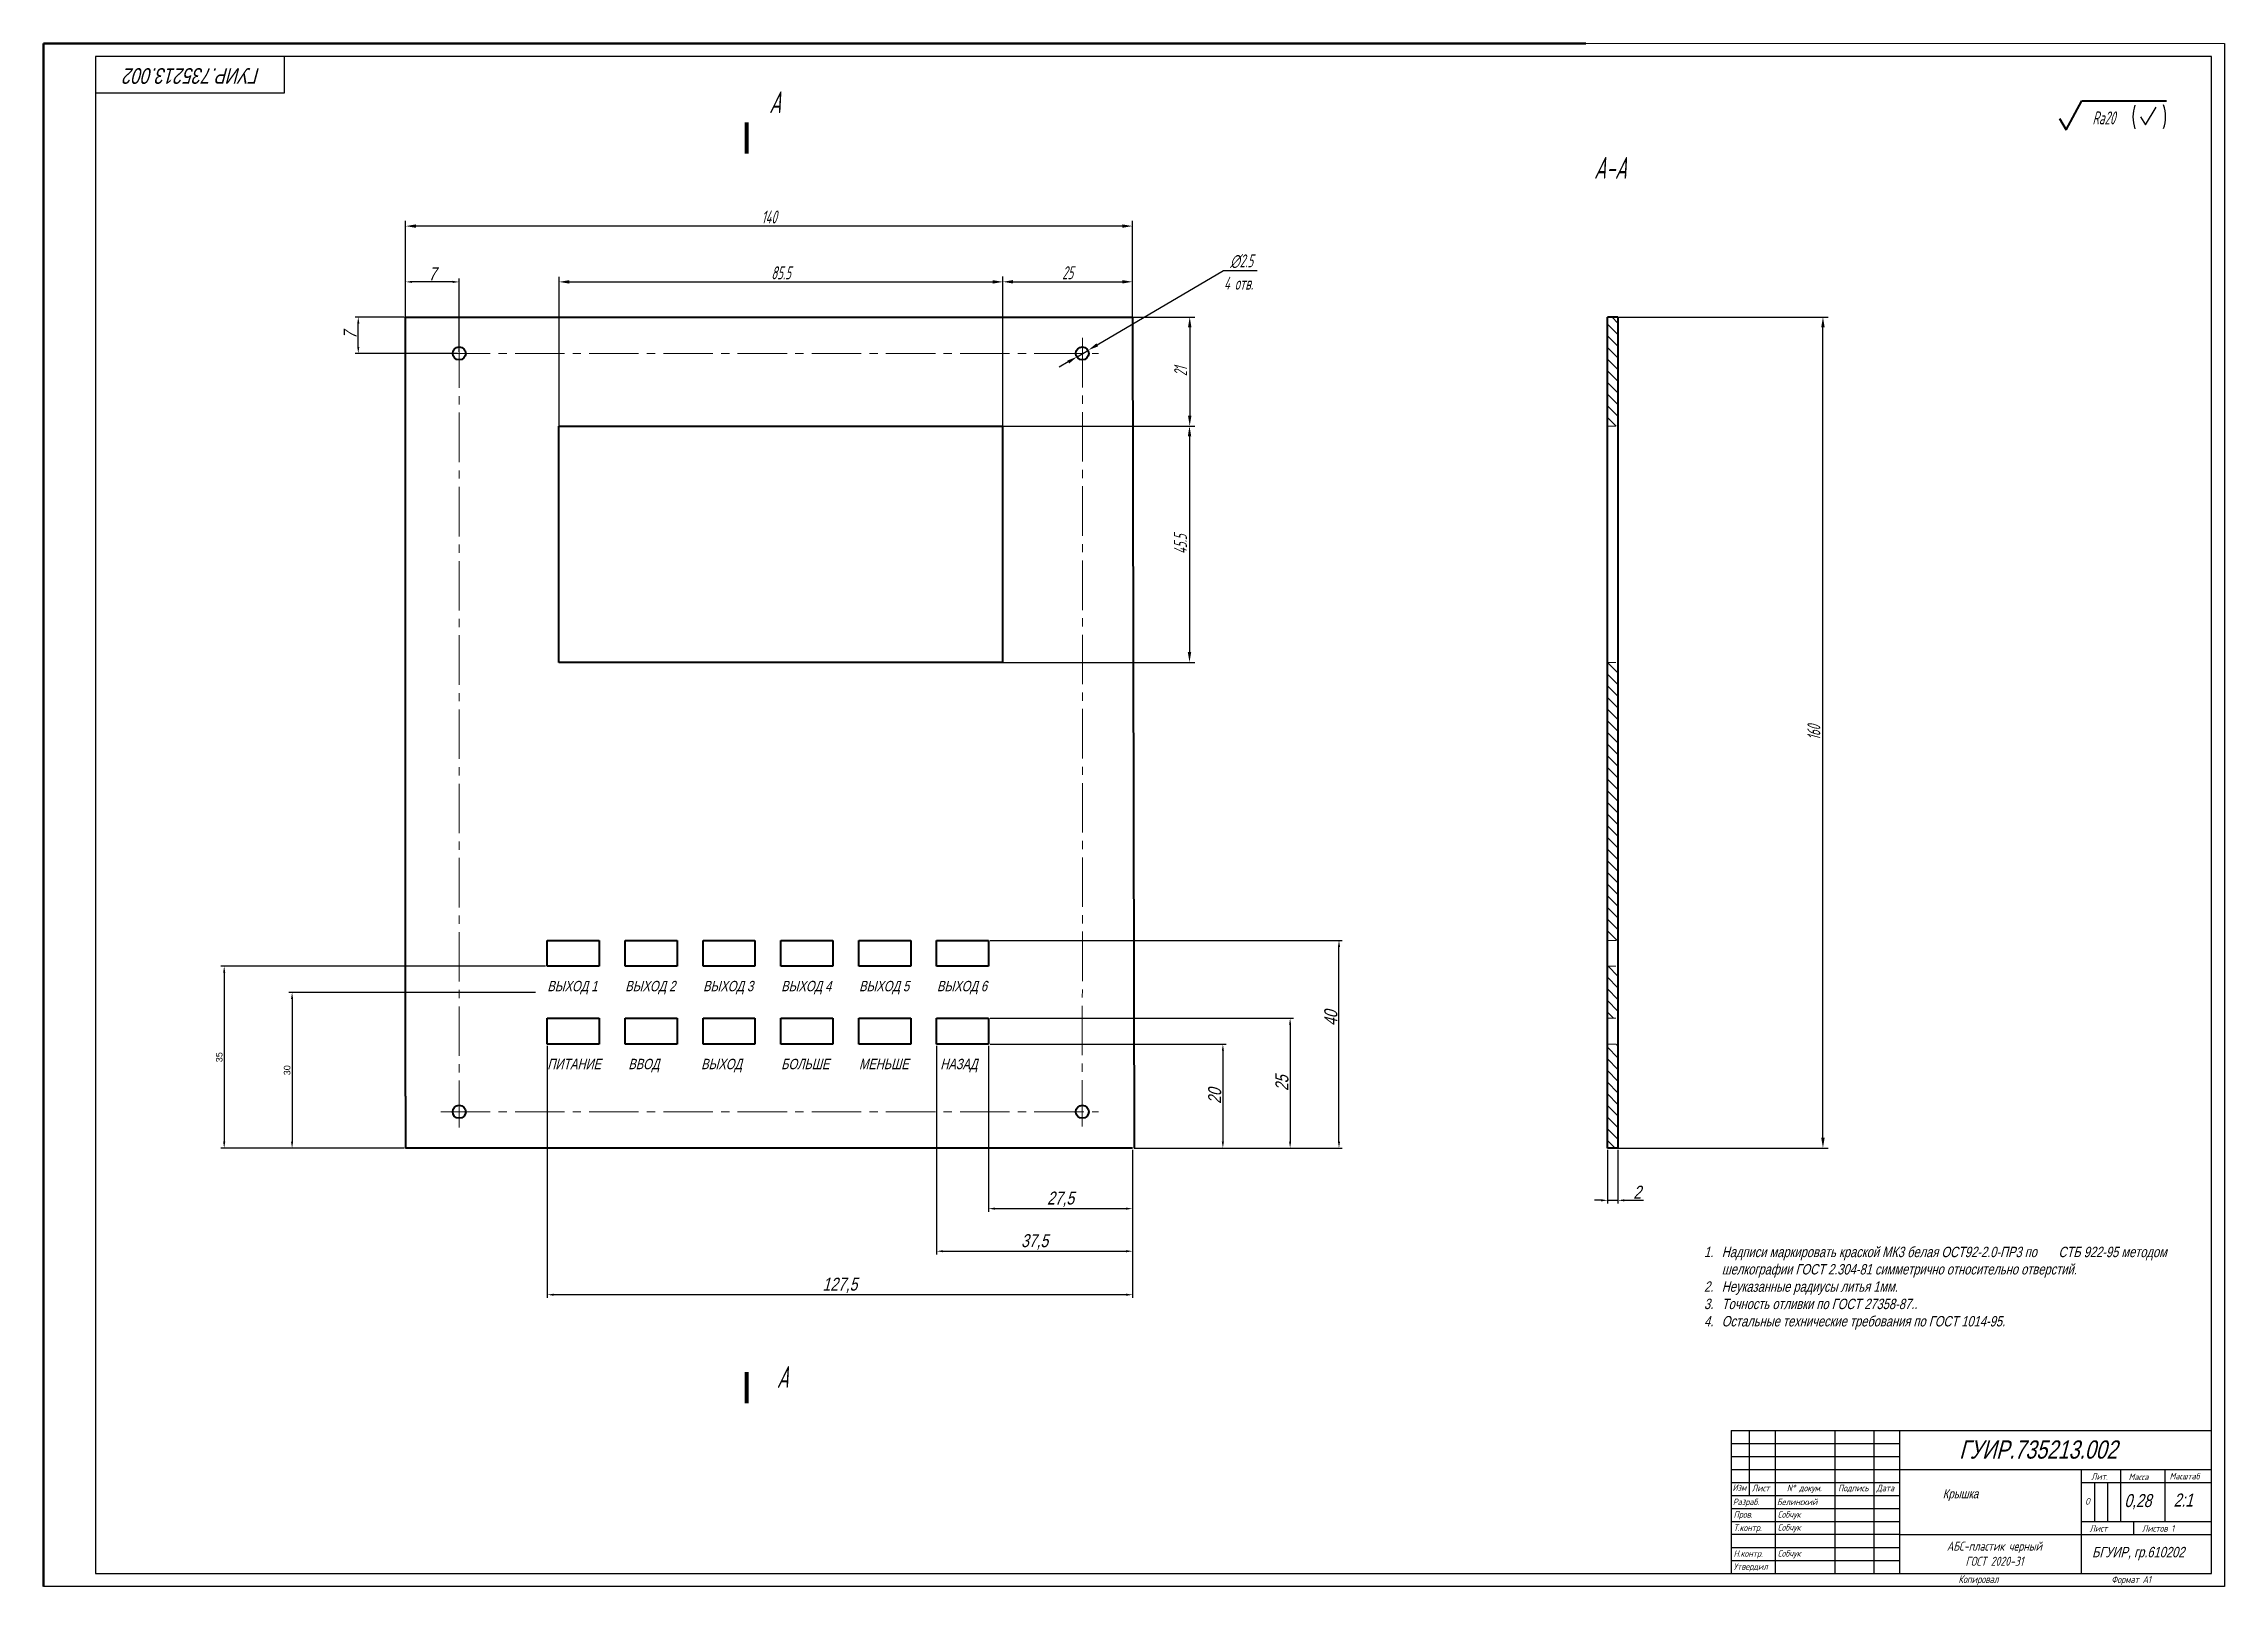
# Model space of a CAD drawing. Header units: millimetres. Extents: x 4478846 to 4492776, y 3796523 to 3799112.
# Drawn here: x 4484827 to 4485667, y 3797671 to 3798265 of the extents above; entities that cross this region are included whole.
import ezdxf

# ---------------------------------------------------------------- set-up
doc = ezdxf.new("R2010")
doc.units = ezdxf.units.MM
doc.linetypes.add('CENTER2', pattern=[28.575, 19.05, -3.175, 3.175, -3.175])
doc.linetypes.add('HIDDEN2', pattern=[4.7625, 3.175, -1.5875])
doc.layers.get('0').update_dxf_attribs({"lineweight": 25})
doc.layers.get('Defpoints').update_dxf_attribs({"color": 5})
for name, color, linetype, lineweight in [('1', 1, 'Continuous', 40), ('2', 3, 'CENTER2', 20), ('3', 2, 'HIDDEN2', 20), ('dim', 7, 'Continuous', 20), ('TXT', 220, 'Continuous', 20), ('Рамка', 7, 'Continuous', 60)]:
    doc.layers.add(name, color=color, linetype=linetype, lineweight=lineweight)
for name, color, linetype in [('MultiLayer', 9, 'Continuous'), ('RAHMEN025', 7, 'Continuous'), ('Title', 7, 'Continuous'), ('Текст', 4, 'Continuous')]:
    doc.layers.add(name, color=color, linetype=linetype)
doc.styles.add('35', font='gostw.shx', dxfattribs={"width": 0.65, "oblique": 15, "height": 3.5})
doc.styles.add('5', font='gostw.shx', dxfattribs={"width": 0.75, "oblique": 15, "height": 5})
doc.styles.add('7', font='gostw.shx', dxfattribs={"width": 0.75, "oblique": 15, "height": 7})
doc.styles.add('ESKD', font='standarteskd.shx', dxfattribs={"width": 0.8, "oblique": 15})
doc.styles.get("Standard").update_dxf_attribs({"font": 'arial.ttf'})
doc.styles.add('стиль рамки', font='romans.shx', dxfattribs={"width": 0.75, "oblique": 15, "height": 3.5})
doc.styles.add('стиль1', font='romans.shx', dxfattribs={"width": 0.75, "oblique": 15, "height": 3.5})
doc.dimstyles.new('BUT$0', dxfattribs={"dimtxt": 3.5, "dimasz": 4, "dimexe": 2, "dimexo": 0, "dimgap": 1, "dimtad": 1, "dimdec": 4, "dimzin": 9, "dimdsep": 46, "dimtxsty": '35', "dimcen": 0, "dimclrd": 256, "dimclre": 256, "dimclrt": 256, "dimadec": 0, "dimazin": 0, "dimtfac": 0.7, "dimtdec": 4, "dimtmove": 0, "dimatfit": 0, "dimfxl": 1, "dimtolj": 1, "dimtzin": 9, "dimarcsym": 0})
doc.dimstyles.new('BUT$3', dxfattribs={"dimtxt": 3.5, "dimasz": 4, "dimexe": 2, "dimexo": 0, "dimgap": 1, "dimtad": 1, "dimtoh": 1, "dimdec": 4, "dimzin": 9, "dimdsep": 46, "dimtxsty": '35', "dimcen": 0, "dimclrd": 256, "dimclre": 256, "dimclrt": 256, "dimadec": 0, "dimazin": 0, "dimtfac": 0.7, "dimtdec": 4, "dimtmove": 0, "dimatfit": 0, "dimfxl": 1, "dimtolj": 1, "dimtzin": 9, "dimarcsym": 0})
doc.dimstyles.new('ISO-25', dxfattribs={"dimtxt": 2.5, "dimasz": 2.5, "dimexe": 1.25, "dimexo": 0.625, "dimtad": 1, "dimtxsty": 'Standard', "dimcen": 2.5, "dimadec": 0, "dimazin": 0, "dimtfac": 1, "dimtmove": 0, "dimatfit": 3, "dimfxl": 1, "dimarcsym": 0})

# ---------------------------------------------------------------- blocks, each defined once
blk = doc.blocks.new('*D378')
at = {"layer": 'Defpoints', "color": 0, "transparency": 16777216}
for p in [(4485196.83, 3798117.25), (4485196.83, 3798026.25), (4485268.76, 3798026.25)]:
    blk.add_point(p, dxfattribs=at)
at = {"layer": 'dim', "lineweight": -2, "transparency": 16777216}
for p, q in [((4485196.83, 3798117.25), (4485270.76, 3798117.25)), ((4485268.76, 3798113.25), (4485268.76, 3798030.25)), ((4485196.83, 3798026.25), (4485270.76, 3798026.25))]:
    blk.add_line(p, q, dxfattribs=at)
at = {"layer": 'dim', "transparency": 16777216}
for points in [[(4485268.1, 3798113.25), (4485269.43, 3798113.25), (4485268.76, 3798117.25)], [(4485268.1, 3798030.25), (4485269.43, 3798030.25), (4485268.76, 3798026.25)]]:
    blk.add_solid(points, dxfattribs=at)
at = {"layer": 'dim', "transparency": 16777216, "insert": (4485265.26, 3798071.75), "char_height": 5, "attachment_point": 5, "rotation": 90, "style": '5'}
blk.add_mtext('\\A1;45.5', dxfattribs=at)
blk = doc.blocks.new('*D370')
at = {"layer": 'Defpoints', "color": 0, "transparency": 16777216}
for p in [(4485196.91, 3798172.77), (4485025.91, 3798117.25), (4485196.91, 3798117.25)]:
    blk.add_point(p, dxfattribs=at)
at = {"layer": 'dim', "lineweight": -2, "transparency": 16777216}
for p, q in [((4485025.91, 3798117.25), (4485025.91, 3798174.77)), ((4485029.91, 3798172.77), (4485192.91, 3798172.77)), ((4485196.91, 3798117.25), (4485196.91, 3798174.77))]:
    blk.add_line(p, q, dxfattribs=at)
at = {"layer": 'dim', "transparency": 16777216}
for points in [[(4485029.91, 3798173.44), (4485029.91, 3798172.11), (4485025.91, 3798172.77)], [(4485192.91, 3798173.44), (4485192.91, 3798172.11), (4485196.91, 3798172.77)]]:
    blk.add_solid(points, dxfattribs=at)
at = {"layer": 'dim', "transparency": 16777216, "insert": (4485111.41, 3798176.27), "char_height": 5, "attachment_point": 5, "style": '5'}
blk.add_mtext('\\A1;85.5', dxfattribs=at)
blk = doc.blocks.new('*D379')
at = {"layer": 'Defpoints', "color": 0, "transparency": 16777216}
for p in [(4485246.83, 3798159.25), (4485268.84, 3798117.25), (4485268.84, 3798117.25)]:
    blk.add_point(p, dxfattribs=at)
at = {"layer": 'dim', "lineweight": -2, "transparency": 16777216}
for p, q in [((4485246.83, 3798159.25), (4485270.84, 3798159.25)), ((4485268.84, 3798155.25), (4485268.84, 3798121.25)), ((4485268.84, 3798117.25), (4485270.84, 3798117.25))]:
    blk.add_line(p, q, dxfattribs=at)
at = {"layer": 'dim', "transparency": 16777216}
for points in [[(4485268.18, 3798155.25), (4485269.51, 3798155.25), (4485268.84, 3798159.25)], [(4485268.18, 3798121.25), (4485269.51, 3798121.25), (4485268.84, 3798117.25)]]:
    blk.add_solid(points, dxfattribs=at)
at = {"layer": 'dim', "transparency": 16777216, "insert": (4485265.34, 3798138.25), "char_height": 5, "attachment_point": 5, "rotation": 90, "style": '5'}
blk.add_mtext('\\A1;21', dxfattribs=at)
blk = doc.blocks.new('*D371')
at = {"layer": 'Defpoints', "color": 0, "transparency": 16777216}
for p in [(4485246.83, 3798172.81), (4485246.83, 3798158.97), (4485196.83, 3798117.25)]:
    blk.add_point(p, dxfattribs=at)
at = {"layer": 'dim', "lineweight": -2, "transparency": 16777216}
for p, q in [((4485196.83, 3798117.25), (4485196.83, 3798174.81)), ((4485200.83, 3798172.81), (4485242.83, 3798172.81)), ((4485246.83, 3798158.97), (4485246.83, 3798174.81))]:
    blk.add_line(p, q, dxfattribs=at)
at = {"layer": 'dim', "transparency": 16777216}
for points in [[(4485200.83, 3798173.48), (4485200.83, 3798172.14), (4485196.83, 3798172.81)], [(4485242.83, 3798173.48), (4485242.83, 3798172.14), (4485246.83, 3798172.81)]]:
    blk.add_solid(points, dxfattribs=at)
at = {"layer": 'dim', "transparency": 16777216, "insert": (4485221.83, 3798176.31), "char_height": 5, "attachment_point": 5, "style": '5'}
blk.add_mtext('\\A1;25', dxfattribs=at)
blk = doc.blocks.new('*D380')
at = {"layer": 'Defpoints', "color": 0, "transparency": 16777216}
for p in [(4484966.83, 3798194.26), (4484966.83, 3798159.25), (4485246.83, 3798158.97)]:
    blk.add_point(p, dxfattribs=at)
at = {"layer": 'dim', "lineweight": -2, "transparency": 16777216}
for p, q in [((4484966.83, 3798159.25), (4484966.83, 3798196.26)), ((4485246.83, 3798158.97), (4485246.83, 3798196.26)), ((4485242.83, 3798194.26), (4484970.83, 3798194.26))]:
    blk.add_line(p, q, dxfattribs=at)
at = {"layer": 'dim', "transparency": 16777216}
for points in [[(4484970.83, 3798194.92), (4484970.83, 3798193.59), (4484966.83, 3798194.26)], [(4485242.83, 3798194.92), (4485242.83, 3798193.59), (4485246.83, 3798194.26)]]:
    blk.add_solid(points, dxfattribs=at)
at = {"layer": 'dim', "transparency": 16777216, "insert": (4485106.83, 3798197.76), "char_height": 5, "attachment_point": 5, "style": '5'}
blk.add_mtext('\\A1;140', dxfattribs=at)
blk = doc.blocks.new('*D372')
at = {"layer": 'Defpoints', "color": 0, "transparency": 16777216}
for p in [(4485191.37, 3797919.25), (4485326.34, 3797919.25), (4485246.83, 3797839.25)]:
    blk.add_point(p, dxfattribs=at)
at = {"layer": 'dim', "color": 0, "lineweight": -2, "transparency": 16777216}
for p, q in [((4485191.99, 3797919.25), (4485327.59, 3797919.25)), ((4485326.34, 3797841.75), (4485326.34, 3797916.75)), ((4485247.46, 3797839.25), (4485327.59, 3797839.25))]:
    blk.add_line(p, q, dxfattribs=at)
at = {"layer": 'dim', "color": 0, "transparency": 16777216}
for points in [[(4485325.93, 3797916.75), (4485326.76, 3797916.75), (4485326.34, 3797919.25)], [(4485325.93, 3797841.75), (4485326.76, 3797841.75), (4485326.34, 3797839.25)]]:
    blk.add_solid(points, dxfattribs=at)
at = {"layer": 'dim', "color": 0, "transparency": 16777216, "insert": (4485323.22, 3797889.25), "char_height": 2.5, "attachment_point": 5, "rotation": 90, "style": 'ESKD'}
blk.add_mtext('{\\H2x;40}', dxfattribs=at)
blk = doc.blocks.new('*D373')
at = {"layer": 'Defpoints', "color": 0, "transparency": 16777216}
for p in [(4485191.37, 3797889.25), (4485246.83, 3797839.25), (4485307.51, 3797839.25)]:
    blk.add_point(p, dxfattribs=at)
at = {"layer": 'dim', "color": 0, "lineweight": -2, "transparency": 16777216}
for p, q in [((4485191.99, 3797889.25), (4485308.76, 3797889.25)), ((4485307.51, 3797886.75), (4485307.51, 3797841.75)), ((4485247.46, 3797839.25), (4485308.76, 3797839.25))]:
    blk.add_line(p, q, dxfattribs=at)
at = {"layer": 'dim', "color": 0, "transparency": 16777216}
for points in [[(4485307.1, 3797886.75), (4485307.93, 3797886.75), (4485307.51, 3797889.25)], [(4485307.1, 3797841.75), (4485307.93, 3797841.75), (4485307.51, 3797839.25)]]:
    blk.add_solid(points, dxfattribs=at)
at = {"layer": 'dim', "color": 0, "transparency": 16777216, "insert": (4485304.39, 3797864.25), "char_height": 2.5, "attachment_point": 5, "rotation": 90, "style": 'ESKD'}
blk.add_mtext('{\\H2x;25}', dxfattribs=at)
blk = doc.blocks.new('*D374')
at = {"layer": 'Defpoints', "color": 0, "transparency": 16777216}
for p in [(4485191.37, 3797879.25), (4485246.83, 3797839.25), (4485281.62, 3797839.25)]:
    blk.add_point(p, dxfattribs=at)
at = {"layer": 'dim', "color": 0, "lineweight": -2, "transparency": 16777216}
for p, q in [((4485191.99, 3797879.25), (4485282.87, 3797879.25)), ((4485281.62, 3797876.75), (4485281.62, 3797841.75)), ((4485247.46, 3797839.25), (4485282.87, 3797839.25))]:
    blk.add_line(p, q, dxfattribs=at)
at = {"layer": 'dim', "color": 0, "transparency": 16777216}
for points in [[(4485281.2, 3797876.75), (4485282.03, 3797876.75), (4485281.62, 3797879.25)], [(4485281.2, 3797841.75), (4485282.03, 3797841.75), (4485281.62, 3797839.25)]]:
    blk.add_solid(points, dxfattribs=at)
at = {"layer": 'dim', "color": 0, "transparency": 16777216, "insert": (4485278.49, 3797859.25), "char_height": 2.5, "attachment_point": 5, "rotation": 90, "style": 'ESKD'}
blk.add_mtext('{\\H2x;20}', dxfattribs=at)
blk = doc.blocks.new('*D375')
at = {"layer": 'Defpoints', "color": 0, "transparency": 16777216}
for p in [(4485021.37, 3797879.25), (4485246.83, 3797839.25), (4485021.37, 3797782.8)]:
    blk.add_point(p, dxfattribs=at)
at = {"layer": 'dim', "color": 0, "lineweight": -2, "transparency": 16777216}
for p, q in [((4485021.37, 3797878.62), (4485021.37, 3797781.55)), ((4485246.83, 3797838.62), (4485246.83, 3797781.55)), ((4485244.33, 3797782.8), (4485023.87, 3797782.8))]:
    blk.add_line(p, q, dxfattribs=at)
at = {"layer": 'dim', "color": 0, "transparency": 16777216}
for points in [[(4485023.87, 3797783.22), (4485023.87, 3797782.39), (4485021.37, 3797782.8)], [(4485244.33, 3797783.22), (4485244.33, 3797782.39), (4485246.83, 3797782.8)]]:
    blk.add_solid(points, dxfattribs=at)
at = {"layer": 'dim', "color": 0, "transparency": 16777216, "insert": (4485134.1, 3797786.4), "char_height": 2.5, "attachment_point": 5, "style": 'ESKD'}
blk.add_mtext('{\\H2x;127,5}', dxfattribs=at)
blk = doc.blocks.new('*D368')
at = {"layer": 'Defpoints', "color": 0, "transparency": 16777216}
for p in [(4485191.37, 3797879.25), (4485246.83, 3797839.25), (4485246.83, 3797815.95)]:
    blk.add_point(p, dxfattribs=at)
at = {"layer": 'dim', "color": 0, "lineweight": -2, "transparency": 16777216}
for p, q in [((4485191.37, 3797878.62), (4485191.37, 3797814.7)), ((4485246.83, 3797838.62), (4485246.83, 3797814.7)), ((4485193.87, 3797815.95), (4485244.33, 3797815.95))]:
    blk.add_line(p, q, dxfattribs=at)
at = {"layer": 'dim', "color": 0, "transparency": 16777216}
for points in [[(4485193.87, 3797816.36), (4485193.87, 3797815.53), (4485191.37, 3797815.95)], [(4485244.33, 3797816.36), (4485244.33, 3797815.53), (4485246.83, 3797815.95)]]:
    blk.add_solid(points, dxfattribs=at)
at = {"layer": 'dim', "color": 0, "transparency": 16777216, "insert": (4485219.1, 3797819.55), "char_height": 2.5, "attachment_point": 5, "style": 'ESKD'}
blk.add_mtext('{\\H2x;27,5}', dxfattribs=at)
blk = doc.blocks.new('*D376')
at = {"layer": 'Defpoints', "color": 0, "transparency": 16777216}
for p in [(4485171.37, 3797879.25), (4485246.83, 3797839.25), (4485246.83, 3797799.55)]:
    blk.add_point(p, dxfattribs=at)
at = {"layer": 'dim', "color": 0, "lineweight": -2, "transparency": 16777216}
for p, q in [((4485171.37, 3797878.62), (4485171.37, 3797798.3)), ((4485246.83, 3797838.62), (4485246.83, 3797798.3)), ((4485173.87, 3797799.55), (4485244.33, 3797799.55))]:
    blk.add_line(p, q, dxfattribs=at)
at = {"layer": 'dim', "color": 0, "transparency": 16777216}
for points in [[(4485173.87, 3797799.97), (4485173.87, 3797799.13), (4485171.37, 3797799.55)], [(4485244.33, 3797799.97), (4485244.33, 3797799.13), (4485246.83, 3797799.55)]]:
    blk.add_solid(points, dxfattribs=at)
at = {"layer": 'dim', "color": 0, "transparency": 16777216, "insert": (4485209.1, 3797803.15), "char_height": 2.5, "attachment_point": 5, "style": 'ESKD'}
blk.add_mtext('{\\H2x;37,5}', dxfattribs=at)
blk = doc.blocks.new('*D369')
at = {"layer": 'Defpoints', "color": 0, "transparency": 16777216}
for p in [(4485433.81, 3798159.25), (4485512.75, 3798159.25), (4485433.81, 3797839.25)]:
    blk.add_point(p, dxfattribs=at)
at = {"layer": 'dim', "lineweight": -2, "transparency": 16777216}
for p, q in [((4485433.81, 3798159.25), (4485514.75, 3798159.25)), ((4485512.75, 3797843.25), (4485512.75, 3798155.25)), ((4485433.81, 3797839.25), (4485514.75, 3797839.25))]:
    blk.add_line(p, q, dxfattribs=at)
at = {"layer": 'dim', "transparency": 16777216}
for points in [[(4485512.09, 3798155.25), (4485513.42, 3798155.25), (4485512.75, 3798159.25)], [(4485512.09, 3797843.25), (4485513.42, 3797843.25), (4485512.75, 3797839.25)]]:
    blk.add_solid(points, dxfattribs=at)
at = {"layer": 'dim', "transparency": 16777216, "insert": (4485509.25, 3797999.25), "char_height": 5, "attachment_point": 5, "rotation": 90, "style": '5'}
blk.add_mtext('\\A1;160', dxfattribs=at)
blk = doc.blocks.new('*D377')
at = {"layer": 'Defpoints', "color": 0, "transparency": 16777216}
for p in [(4485429.81, 3797839.25), (4485433.81, 3797839.25), (4485433.81, 3797819.15)]:
    blk.add_point(p, dxfattribs=at)
at = {"layer": 'dim', "color": 0, "lineweight": -2, "transparency": 16777216}
for p, q in [((4485429.81, 3797838.62), (4485429.81, 3797817.9)), ((4485433.81, 3797838.62), (4485433.81, 3797817.9)), ((4485427.31, 3797819.15), (4485424.81, 3797819.15)), ((4485429.81, 3797819.15), (4485433.81, 3797819.15)), ((4485436.31, 3797819.15), (4485443.62, 3797819.15))]:
    blk.add_line(p, q, dxfattribs=at)
at = {"layer": 'dim', "color": 0, "transparency": 16777216}
for points in [[(4485427.31, 3797819.57), (4485427.31, 3797818.73), (4485429.81, 3797819.15)], [(4485436.31, 3797819.57), (4485436.31, 3797818.73), (4485433.81, 3797819.15)]]:
    blk.add_solid(points, dxfattribs=at)
at = {"layer": 'dim', "color": 0, "transparency": 16777216, "insert": (4485441.22, 3797822.28), "char_height": 2.5, "attachment_point": 5, "style": 'ESKD'}
blk.add_mtext('{\\H2x;2}', dxfattribs=at)
blk = doc.blocks.new('*D430')
at = {"layer": 'Defpoints', "color": 0, "transparency": 16777216}
for p in [(4485229.8, 3798146.5), (4485225.5, 3798143.96)]:
    blk.add_point(p, dxfattribs=at)
at = {"layer": 'dim', "lineweight": -2, "transparency": 16777216}
for p, q in [((4485233.25, 3798148.53), (4485281.88, 3798177.22)), ((4485281.88, 3798177.22), (4485294.76, 3798177.22)), ((4485225.5, 3798143.96), (4485229.8, 3798146.5)), ((4485222.05, 3798141.93), (4485218.61, 3798139.89))]:
    blk.add_line(p, q, dxfattribs=at)
at = {"layer": 'dim', "transparency": 16777216}
for points in [[(4485232.91, 3798149.11), (4485233.59, 3798147.96), (4485229.8, 3798146.5)], [(4485221.71, 3798142.5), (4485222.39, 3798141.35), (4485225.5, 3798143.96)]]:
    blk.add_solid(points, dxfattribs=at)
at = {"layer": 'dim', "transparency": 16777216, "insert": (4485288.82, 3798180.72), "char_height": 5, "attachment_point": 5, "style": '5'}
blk.add_mtext('\\A1;∅2.5', dxfattribs=at)
blk = doc.blocks.new('*D431')
at = {"layer": 'Defpoints', "color": 0, "transparency": 16777216}
for p in [(4485021.37, 3797909.25), (4484896.94, 3797839.25), (4484966.83, 3797839.25)]:
    blk.add_point(p, dxfattribs=at)
at = {"layer": 'dim', "color": 0, "lineweight": -2, "transparency": 16777216}
for p, q in [((4485020.74, 3797909.25), (4484895.69, 3797909.25)), ((4484896.94, 3797906.75), (4484896.94, 3797841.75)), ((4484966.21, 3797839.25), (4484895.69, 3797839.25))]:
    blk.add_line(p, q, dxfattribs=at)
at = {"layer": 'dim', "color": 0, "transparency": 16777216}
for points in [[(4484896.52, 3797906.75), (4484897.36, 3797906.75), (4484896.94, 3797909.25)], [(4484896.52, 3797841.75), (4484897.36, 3797841.75), (4484896.94, 3797839.25)]]:
    blk.add_solid(points, dxfattribs=at)
at = {"layer": 'dim', "color": 0, "transparency": 16777216, "insert": (4484895.04, 3797874.25), "char_height": 2.5, "attachment_point": 5, "rotation": 90}
blk.add_mtext('35', dxfattribs=at)
blk = doc.blocks.new('*D432')
at = {"layer": 'Defpoints', "color": 0, "transparency": 16777216}
for p in [(4485017.43, 3797899.18), (4484923.08, 3797839.25), (4484966.83, 3797839.25)]:
    blk.add_point(p, dxfattribs=at)
at = {"layer": 'dim', "color": 0, "lineweight": -2, "transparency": 16777216}
for p, q in [((4485016.8, 3797899.18), (4484921.83, 3797899.18)), ((4484923.08, 3797896.68), (4484923.08, 3797841.75)), ((4484966.21, 3797839.25), (4484921.83, 3797839.25))]:
    blk.add_line(p, q, dxfattribs=at)
at = {"layer": 'dim', "color": 0, "transparency": 16777216}
for points in [[(4484922.67, 3797896.68), (4484923.5, 3797896.68), (4484923.08, 3797899.18)], [(4484922.67, 3797841.75), (4484923.5, 3797841.75), (4484923.08, 3797839.25)]]:
    blk.add_solid(points, dxfattribs=at)
at = {"layer": 'dim', "color": 0, "transparency": 16777216, "insert": (4484921.18, 3797869.22), "char_height": 2.5, "attachment_point": 5, "rotation": 90}
blk.add_mtext('30', dxfattribs=at)
blk = doc.blocks.new('*D433')
at = {"layer": 'Defpoints', "color": 0, "transparency": 16777216}
for p in [(4484966.83, 3798172.77), (4484966.83, 3798159.25), (4484987.46, 3798145.25)]:
    blk.add_point(p, dxfattribs=at)
at = {"layer": 'dim', "color": 0, "lineweight": -2, "transparency": 16777216}
for p, q in [((4484966.83, 3798159.87), (4484966.83, 3798174.02)), ((4484984.96, 3798172.77), (4484969.33, 3798172.77)), ((4484987.46, 3798145.87), (4484987.46, 3798174.02))]:
    blk.add_line(p, q, dxfattribs=at)
at = {"layer": 'dim', "color": 0, "transparency": 16777216}
for points in [[(4484969.33, 3798173.19), (4484969.33, 3798172.36), (4484966.83, 3798172.77)], [(4484984.96, 3798173.19), (4484984.96, 3798172.36), (4484987.46, 3798172.77)]]:
    blk.add_solid(points, dxfattribs=at)
at = {"layer": 'dim', "color": 0, "transparency": 16777216, "insert": (4484977.14, 3798175.9), "char_height": 2.5, "attachment_point": 5, "style": 'ESKD'}
blk.add_mtext('{\\H2x;7}', dxfattribs=at)
blk = doc.blocks.new('*D434')
at = {"layer": 'Defpoints', "color": 0, "transparency": 16777216}
for p in [(4484948.59, 3798159.25), (4484966.83, 3798159.25), (4484987.46, 3798145.25)]:
    blk.add_point(p, dxfattribs=at)
at = {"layer": 'dim', "color": 0, "lineweight": -2, "transparency": 16777216}
for p, q in [((4484966.21, 3798159.25), (4484947.34, 3798159.25)), ((4484948.59, 3798147.75), (4484948.59, 3798156.75)), ((4484986.83, 3798145.25), (4484947.34, 3798145.25))]:
    blk.add_line(p, q, dxfattribs=at)
at = {"layer": 'dim', "color": 0, "transparency": 16777216}
for points in [[(4484948.17, 3798156.75), (4484949, 3798156.75), (4484948.59, 3798159.25)], [(4484948.17, 3798147.75), (4484949, 3798147.75), (4484948.59, 3798145.25)]]:
    blk.add_solid(points, dxfattribs=at)
at = {"layer": 'dim', "color": 0, "transparency": 16777216, "insert": (4484945.46, 3798152.25), "char_height": 2.5, "attachment_point": 5, "rotation": 90, "style": 'ESKD'}
blk.add_mtext('{\\H2x;7}', dxfattribs=at)

msp = doc.modelspace()

# ---------------------------------------------------------------- hatches: boundary and pattern name
at = {"transparency": 33554687}
h = msp.add_hatch(dxfattribs=at)
h.set_pattern_fill('ANSI31', color=256, angle=90)
h.set_pattern_definition([(135, (4484377.3277, 3797758.624), (-2.245064, -2.245064), [])])
h.paths.add_polyline_path([(4485433.81143, 3797879.24915), (4485429.81143, 3797879.24915), (4485429.81143, 3797839.24916), (4485433.81143, 3797839.24916)])
h.paths.add_polyline_path([(4485433.81143, 3797909.24915), (4485429.81143, 3797909.24915), (4485429.81143, 3797889.24915), (4485433.81143, 3797889.24915)])
h.paths.add_polyline_path([(4485433.81143, 3798026.24915), (4485429.81143, 3798026.24915), (4485429.81143, 3797960.24915), (4485429.81143, 3797919.24915), (4485433.81143, 3797919.24915)])
h.paths.add_polyline_path([(4485433.81143, 3798159.24916), (4485429.81143, 3798159.24916), (4485429.81143, 3798117.24915), (4485433.81143, 3798117.24915)])

# ---------------------------------------------------------------- linework, layer by layer
for p, q in [((4485662.38211, 3798259.5109), (4484847.38211, 3798259.5109)), ((4484847.38211, 3798259.5109), (4484847.38211, 3797675.5109)), ((4484920.15059, 3798245.5109), (4484920.15059, 3798259.5109)), ((4485662.38211, 3797675.5109), (4485662.38211, 3798259.5109)), ((4484847.38211, 3798245.5109), (4484920.12807, 3798245.5109)), ((4485637.05635, 3798233.25359), (4485641.13232, 3798240.0703)), ((4485637.05635, 3798233.25359), (4485641.13232, 3798240.0703)), ((4485635.07372, 3798236.31014), (4485637.05635, 3798233.25359)), ((4485635.07372, 3798236.31014), (4485637.05635, 3798233.25359)), ((4485477.38211, 3797725.5109), (4485542.38211, 3797725.5109)), ((4485477.38211, 3797720.5109), (4485542.38211, 3797720.5109)), ((4485477.38211, 3797715.5109), (4485542.38211, 3797715.5109)), ((4485617.38211, 3797710.5109), (4485617.38211, 3797695.5109)), ((4485622.38211, 3797710.5109), (4485622.38211, 3797695.5109)), ((4485477.38211, 3797700.5109), (4485542.38211, 3797700.5109)), ((4485477.38211, 3797695.5109), (4485542.38211, 3797695.5109)), ((4485542.38211, 3797690.5109), (4485477.38211, 3797690.5109)), ((4485477.38211, 3797685.5109), (4485542.38211, 3797685.5109)), ((4484847.38211, 3797675.5109), (4485662.38211, 3797675.5109)), ((4485477.38211, 3797680.5109), (4485542.38211, 3797680.5109))]:
    msp.add_line(p, q)
for points in [[(4485477.38211, 3797730.5109), (4485662.38211, 3797730.5109)], [(4485477.38211, 3797730.5109), (4485477.38211, 3797675.5109)], [(4485484.38211, 3797730.5109), (4485484.38211, 3797705.5109)], [(4485494.38211, 3797730.5109), (4485494.38211, 3797675.5109)], [(4485517.38211, 3797730.5109), (4485517.38211, 3797675.5109)], [(4485532.38211, 3797730.5109), (4485532.38211, 3797675.5109)], [(4485542.38211, 3797675.5109), (4485542.38211, 3797730.5109)], [(4485477.38211, 3797710.5109), (4485542.38211, 3797710.5109)], [(4485542.38211, 3797715.5109), (4485662.38211, 3797715.5109)], [(4485612.38211, 3797675.5109), (4485612.38211, 3797715.5109)], [(4485612.38211, 3797710.5109), (4485662.38211, 3797710.5109)], [(4485627.38211, 3797715.5109), (4485627.38211, 3797696.5109), (4485627.38211, 3797695.5109)], [(4485644.38211, 3797715.5109), (4485644.38211, 3797695.5109)], [(4485477.38211, 3797705.5109), (4485542.38211, 3797705.5109)], [(4485542.38211, 3797690.5109), (4485662.38211, 3797690.5109)], [(4485612.38211, 3797695.5109), (4485662.38211, 3797695.5109)], [(4485632.38211, 3797695.5109), (4485632.38211, 3797690.5109)]]:
    msp.add_lwpolyline(points)
for centre, start, end in [((4485647.12941, 3798236.27398), 162.26567195, 197.73432805), ((4485647.12941, 3798236.27398), 162.26567195, 197.73432805), ((4485629.743, 3798236.34258), 342.26567195, 17.73432805)]:
    msp.add_arc(centre, 14.95796, start, end)
at = {"layer": '1'}
for p, q in [((4485606.42208, 3798231.37263), (4485612.45489, 3798242.51014)), ((4485606.42208, 3798231.37263), (4485612.45489, 3798242.51014)), ((4485612.45489, 3798242.51014), (4485645.05726, 3798242.51014)), ((4485603.85232, 3798235.65557), (4485606.42208, 3798231.37263)), ((4485603.85232, 3798235.65557), (4485606.42208, 3798231.37263)), ((4484966.83119, 3798159.24915), (4485246.83119, 3798159.24915)), ((4484966.83119, 3797859.24915), (4484966.83119, 3798159.24915)), ((4485246.83119, 3798159.24915), (4485247.45619, 3797839.24915)), ((4485433.81143, 3798159.24916), (4485429.81143, 3798159.24916)), ((4485429.81143, 3797960.24915), (4485429.81143, 3798159.24915)), ((4485433.81143, 3798159.24915), (4485433.81143, 3797839.24915)), ((4485025.82955, 3798026.24915), (4485025.82955, 3798117.24915)), ((4485025.82955, 3798117.24915), (4485196.82955, 3798117.24915)), ((4485196.82955, 3798026.24915), (4485196.82955, 3798117.24915)), ((4485196.82955, 3798026.24915), (4485025.82955, 3798026.24915)), ((4485429.81143, 3797839.24915), (4485429.81143, 3797960.24915)), ((4485021.3677, 3797909.24915), (4485021.3677, 3797919.24915)), ((4485021.3677, 3797919.24915), (4485041.3677, 3797919.24915)), ((4485041.3677, 3797919.24915), (4485041.3677, 3797909.24915)), ((4485051.3677, 3797909.24915), (4485051.3677, 3797919.24915)), ((4485051.3677, 3797919.24915), (4485071.3677, 3797919.24915)), ((4485071.3677, 3797919.24915), (4485071.3677, 3797909.24915)), ((4485081.3677, 3797909.24915), (4485081.3677, 3797919.24915)), ((4485081.3677, 3797919.24915), (4485101.3677, 3797919.24915)), ((4485101.3677, 3797919.24915), (4485101.3677, 3797909.24915)), ((4485111.3677, 3797909.24915), (4485111.3677, 3797919.24915)), ((4485111.3677, 3797919.24915), (4485131.3677, 3797919.24915)), ((4485131.3677, 3797919.24915), (4485131.3677, 3797909.24915)), ((4485141.3677, 3797909.24915), (4485141.3677, 3797919.24915)), ((4485141.3677, 3797919.24915), (4485161.3677, 3797919.24915)), ((4485161.3677, 3797919.24915), (4485161.3677, 3797909.24915)), ((4485171.3677, 3797909.24915), (4485171.3677, 3797919.24915)), ((4485171.3677, 3797919.24915), (4485191.3677, 3797919.24915)), ((4485191.3677, 3797919.24915), (4485191.3677, 3797909.24915)), ((4485041.3677, 3797909.24915), (4485021.3677, 3797909.24915)), ((4485071.3677, 3797909.24915), (4485051.3677, 3797909.24915)), ((4485101.3677, 3797909.24915), (4485081.3677, 3797909.24915)), ((4485131.3677, 3797909.24915), (4485111.3677, 3797909.24915)), ((4485161.3677, 3797909.24915), (4485141.3677, 3797909.24915)), ((4485191.3677, 3797909.24915), (4485171.3677, 3797909.24915)), ((4485021.3677, 3797879.24915), (4485021.3677, 3797889.24915)), ((4485021.3677, 3797889.24915), (4485041.3677, 3797889.24915)), ((4485041.3677, 3797889.24915), (4485041.3677, 3797879.24915)), ((4485051.3677, 3797879.24915), (4485051.3677, 3797889.24915)), ((4485051.3677, 3797889.24915), (4485071.3677, 3797889.24915)), ((4485071.3677, 3797889.24915), (4485071.3677, 3797879.24915)), ((4485081.3677, 3797879.24915), (4485081.3677, 3797889.24915)), ((4485081.3677, 3797889.24915), (4485101.3677, 3797889.24915)), ((4485101.3677, 3797889.24915), (4485101.3677, 3797879.24915)), ((4485111.3677, 3797879.24915), (4485111.3677, 3797889.24915)), ((4485111.3677, 3797889.24915), (4485131.3677, 3797889.24915)), ((4485131.3677, 3797889.24915), (4485131.3677, 3797879.24915)), ((4485141.3677, 3797879.24915), (4485141.3677, 3797889.24915)), ((4485141.3677, 3797889.24915), (4485161.3677, 3797889.24915)), ((4485161.3677, 3797889.24915), (4485161.3677, 3797879.24915)), ((4485171.3677, 3797879.24915), (4485171.3677, 3797889.24915)), ((4485171.3677, 3797889.24915), (4485191.3677, 3797889.24915)), ((4485191.3677, 3797889.24915), (4485191.3677, 3797879.24915)), ((4485041.3677, 3797879.24915), (4485021.3677, 3797879.24915)), ((4485071.3677, 3797879.24915), (4485051.3677, 3797879.24915)), ((4485101.3677, 3797879.24915), (4485081.3677, 3797879.24915)), ((4485131.3677, 3797879.24915), (4485111.3677, 3797879.24915)), ((4485161.3677, 3797879.24915), (4485141.3677, 3797879.24915)), ((4485191.3677, 3797879.24915), (4485171.3677, 3797879.24915)), ((4484966.83119, 3797859.24915), (4484966.83119, 3797839.24915)), ((4485246.83119, 3797839.24915), (4484966.83119, 3797839.24915)), ((4485433.81143, 3797839.24916), (4485429.81143, 3797839.24916))]:
    msp.add_line(p, q, dxfattribs=at)
at = {"layer": '1', "const_width": 1.596, "flags": 128}
for points in [[(4485098.21254, 3798222.16083), (4485098.21254, 3798234.16083)], [(4485098.21254, 3797740.9986), (4485098.21254, 3797752.9986)]]:
    msp.add_lwpolyline(points, dxfattribs=at)
at = {"layer": '1', "flags": 128}
for points in [[(4485098.21254, 3798231.51343, 0, 1.596, 0), (4485103.01254, 3798231.51343, 0, 0, 0), (4485116.21254, 3798231.51343, 0, 0, 0)], [(4485098.21254, 3797744.19924, 0, 1.596, 0), (4485103.01254, 3797744.19924, 0, 0, 0), (4485116.21254, 3797744.19924, 0, 0, 0)]]:
    msp.add_lwpolyline(points, format="xyseb", dxfattribs=at)
at = {"layer": '1'}
for centre in [(4484987.45619, 3798145.24916), (4485227.45619, 3798145.24916), (4484987.45619, 3797853.25389), (4485227.45619, 3797853.25389)]:
    msp.add_circle(centre, 2.5, dxfattribs=at)
at = {"layer": '2'}
for p, q in [((4484980.38651, 3798145.24916), (4485233.73579, 3798145.24916)), ((4484987.45619, 3798151.00246), (4484987.45619, 3797847.23133)), ((4485227.60415, 3798151.21118), (4485227.45619, 3797847.50998)), ((4484980.38651, 3797853.25389), (4485233.73579, 3797853.25389))]:
    msp.add_line(p, q, dxfattribs=at)
at = {"layer": '3'}
for p, q in [((4485429.81143, 3798117.24915), (4485433.81143, 3798117.24915)), ((4485429.81143, 3798026.24915), (4485433.81143, 3798026.24915)), ((4485429.81143, 3797919.24915), (4485433.81143, 3797919.24915)), ((4485429.81143, 3797909.24915), (4485433.81143, 3797909.24915)), ((4485429.81143, 3797889.24915), (4485433.81143, 3797889.24915)), ((4485429.81143, 3797879.24915), (4485433.81143, 3797879.24915))]:
    msp.add_line(p, q, dxfattribs=at)
at = {"layer": 'RAHMEN025'}
for p, q in [((4485667.38211, 3798264.5109), (4485667.38211, 3797670.5109)), ((4485667.38211, 3797670.5109), (4484827.38211, 3797670.5109))]:
    msp.add_line(p, q, dxfattribs=at)
at = {"layer": 'TXT'}
msp.add_line((4485421.38211, 3798264.5109), (4485667.38211, 3798264.5109), dxfattribs=at)
at = {"layer": 'Рамка'}
for q in [(4484827.38211, 3797670.5109), (4485421.38211, 3798264.5109)]:
    msp.add_line((4484827.38211, 3798264.5109), q, dxfattribs=at)

# ---------------------------------------------------------------- texts
at = {"style": '5', "oblique": 15, "width": 0.75}
msp.add_text('4 отв.', height=5, dxfattribs=at).set_placement((4485281.98635, 3798169.74292))
at = {"insert": (4485620.93071, 3798235.90993), "char_height": 5, "attachment_point": 5, "style": '5'}
msp.add_mtext('Ra20', dxfattribs=at)
at = {"width": 105.9279495, "attachment_point": 1, "style": 'ESKD'}
for s, insert, char_height in [('\\pxt1;    {\\H0.7x;Крышка}', (4485552.95065, 3797707.90505), 5), ('БГУИР, гр.610202 ', (4485616.43121, 3797685.69772), 4)]:
    msp.add_mtext(s, dxfattribs=dict(at, insert=insert, char_height=char_height))
at = {"char_height": 5, "attachment_point": 1, "style": 'ESKD'}
for s, insert in [('0,28', (4485628.86339, 3797706.04319)), ('2:1 ', (4485647.84801, 3797706.25607))]:
    msp.add_mtext_dynamic_manual_height_columns(s, width=101.2474268, gutter_width=20, heights=[0], dxfattribs=dict(at, insert=insert))
at = {"color": 7, "lineweight": 20, "insert": (4485542.4184, 3797687.75368), "char_height": 3.5, "width": 72.760914, "attachment_point": 1, "style": 'стиль рамки'}
msp.add_mtext('\\pxqc;АБС-пластик черный \\PГОСТ 2020-31', dxfattribs=at)
at = {"layer": '1', "style": '7', "oblique": 15, "width": 0.75}
for s, p in [('А', (4485106.84554, 3798237.75084)), ('A-A', (4485424.58516, 3798212.50051)), ('А', (4485109.78247, 3797746.93728))]:
    msp.add_text(s, height=8.4, dxfattribs=at).set_placement(p)
at = {"layer": 'MultiLayer', "lineweight": -2, "char_height": 4, "attachment_point": 1, "style": 'ESKD'}
for s, insert in [('\\A1;\\pxi-1.7082,l2.7082,t2.7082;ВЫХОД 1', (4485017.41297, 3797903.63374)), ('\\A1;\\pxi-1.7082,l2.7082,t2.7082;ВЫХОД 2', (4485047.41297, 3797903.63374)), ('\\A1;\\pxi-1.7082,l2.7082,t2.7082;ВЫХОД 3', (4485077.41297, 3797903.63374)), ('\\A1;\\pxi-1.7082,l2.7082,t2.7082;ВЫХОД 4', (4485107.49143, 3797903.63374)), ('\\A1;\\pxi-1.7082,l2.7082,t2.7082;ВЫХОД 5', (4485137.49143, 3797903.63374)), ('\\A1;\\pxi-1.7082,l2.7082,t2.7082;ВЫХОД 6', (4485167.49143, 3797903.63374)), ('\\A1;\\pxi-1.7082,l2.7082,t2.7082;ПИТАНИЕ', (4485017.41297, 3797873.63374)), ('\\A1;\\pxi-1.7082,l2.7082,t2.7082; ВВОД', (4485047.41297, 3797873.63374)), ('\\A1;\\pxi-1.7082,l2.7082,t2.7082; ВЫХОД', (4485075.46153, 3797873.63374)), ('\\A1;\\pxi-1.7082,l2.7082,t2.7082;БОЛЬШЕ', (4485107.49143, 3797873.63374)), ('\\A1;\\pxi-1.7082,l2.7082,t2.7082;МЕНЬШЕ', (4485137.49143, 3797873.63374)), ('\\A1;\\pxi-1.7082,l2.7082,t2.7082;НАЗАД', (4485168.79739, 3797873.63374)), ('\\A1;\\pxi-1.7082,l2.7082,t2.7082,12;1.^IНадписи маркировать краской МК3 белая ОСТ92-2.0-ПР3 по       СТБ 922-95 методом шелкографии ГОСТ 2.304-81 симметрично относительно отверстий.\\P2.^IНеуказанные радиусы литья 1мм.\\P3.^IТочность отливки по ГОСТ 27358-87..\\P{\\A0;4.^IОстальные технические требования по ГОСТ 1014-95.}', (4485462.95269, 3797801.26588))]:
    msp.add_mtext_dynamic_manual_height_columns(s, width=187.5961338, gutter_width=50, heights=[52], dxfattribs=dict(at, insert=insert))
at = {"layer": 'Title', "insert": (4484884.74172, 3798252.0988), "char_height": 6, "attachment_point": 5, "rotation": 180, "style": 'ESKD'}
msp.add_mtext_dynamic_manual_height_columns('ГУИР.735213.002 ', width=101.2474268, gutter_width=20, heights=[0], dxfattribs=at)
at = {"layer": 'Title', "insert": (4485595.67081, 3797723.14968), "char_height": 7, "attachment_point": 5, "style": 'ESKD'}
msp.add_mtext_dynamic_manual_height_columns('ГУИР.735213.002 ', width=101.2474268, gutter_width=20, heights=[0], dxfattribs=at)
at = {"layer": 'Текст', "style": 'стиль1', "oblique": 15, "width": 0.75}
for s, height, p in [('Изм', 2.5, (4485477.92723, 3797707.27858)), ('Лист', 2.5, (4485485.403, 3797707.12827)), ('N%%d докум. ', 2.5, (4485498.85896, 3797707.12827)), ('Подпись', 2.5, (4485518.60208, 3797707.12827)), ('Дата', 2.5, (4485533.39028, 3797707.12827)), ('Лит.', 2.5, (4485616.10008, 3797711.57609)), ('Масса', 2.5, (4485630.50159, 3797711.40496)), ('Масштаб', 2.5, (4485646.28252, 3797711.69316)), ('Разраб.', 2.5, (4485478.0434, 3797701.79431)), ('Пров.', 2.5, (4485478.3443, 3797696.96219)), ('Белинский', 2.5, (4485495.0434, 3797701.79431)), ('Собчук', 2.5, (4485495.3443, 3797696.96219)), ('О  ', 2.5, (4485613.76844, 3797701.99745)), ('Т.контр.', 2.5, (4485478.3443, 3797691.84506)), ('Собчук', 2.5, (4485495.3443, 3797691.96219)), ('Лист   ', 2.5, (4485615.47458, 3797691.57609)), ('Листов 1', 2.5, (4485635.68285, 3797691.57609)), ('Н.контр.', 2.5, (4485478.3443, 3797681.92284)), ('Собчук', 2.5, (4485495.3443, 3797681.96219)), ('Утвердил', 2.5, (4485478.3443, 3797676.90323)), ('Копировал', 3, (4485564.91764, 3797671.7609)), ('Формат А1', 2.75, (4485623.84621, 3797671.7609))]:
    msp.add_text(s, height=height, dxfattribs=at).set_placement(p)

# ---------------------------------------------------------------- dimensions: what is measured, and where the dimension line sits
at = {"layer": 'dim'}
for base, p1, p2, picture, middle in [((4484966.83119, 3798194.25679), (4485246.83119, 3798158.96834), (4484966.83119, 3798159.24915), '*D380', (4485106.83119, 3798194.25679)), ((4485196.90955, 3798172.77379), (4485025.90955, 3798117.24915), (4485196.90955, 3798117.24915), '*D370', (4485111.40955, 3798172.77379))]:
    dim = msp.add_linear_dim(base=base, p1=p1, p2=p2, dimstyle='BUT$0', override={"dimlfac": 0.5, "dimtxsty": '5'}, dxfattribs=at)
    dim.commit()
    dim.dimension.update_dxf_attribs({"geometry": picture, "text_midpoint": middle, "dimtype": 160})
for base, p1, p2, text, picture, middle in [((4484966.83119, 3798172.77379), (4484987.45619, 3798145.24916), (4484966.83119, 3798159.24915), '{\\H2x;7}', '*D433', (4484977.14369, 3798175.89879)), ((4485433.81143, 3797819.15127), (4485429.81143, 3797839.24916), (4485433.81143, 3797839.24916), '{\\H2x;2}', '*D377', (4485441.21681, 3797822.27627))]:
    dim = msp.add_linear_dim(base=base, p1=p1, p2=p2, text=text, dimstyle='ISO-25', override={"dimtxsty": 'ESKD'}, dxfattribs=at)
    dim.commit()
    dim.dimension.update_dxf_attribs({"geometry": picture, "text_midpoint": middle})
for base, p1, p2, text, dimstyle, override, picture, middle in [((4485246.83119, 3798172.80854), (4485196.82955, 3798117.24915), (4485246.83119, 3798158.96834), '25', 'BUT$0', {"dimlfac": 0.5, "dimtxsty": '5'}, '*D371', (4485221.83037, 3798172.80854)), ((4485021.3677, 3797782.80228), (4485246.83119, 3797839.24915), (4485021.3677, 3797879.24915), '{\\H2x;127,5}', 'ISO-25', {"dimtxsty": 'ESKD'}, '*D375', (4485134.09945, 3797782.80228)), ((4485246.83119, 3797799.54877), (4485171.3677, 3797879.24915), (4485246.83119, 3797839.24915), '{\\H2x;37,5}', 'ISO-25', {"dimtxsty": 'ESKD'}, '*D376', (4485209.09945, 3797799.54877)), ((4485246.83119, 3797815.94638), (4485191.3677, 3797879.24915), (4485246.83119, 3797839.24915), '{\\H2x;27,5}', 'ISO-25', {"dimtxsty": 'ESKD'}, '*D368', (4485219.09945, 3797815.94638))]:
    dim = msp.add_linear_dim(base=base, p1=p1, p2=p2, text=text, dimstyle=dimstyle, override=override, dxfattribs=at)
    dim.commit()
    dim.dimension.update_dxf_attribs({"geometry": picture, "text_midpoint": middle, "dimtype": 160})
dim = msp.add_diameter_dim_2p(p1=(4485225.49638, 3798143.95891), p2=(4485229.80286, 3798146.49942), dimstyle='BUT$3', override={"dimlfac": 0.5, "dimtxsty": '5'}, dxfattribs=at)
dim.commit()
dim.dimension.update_dxf_attribs({"geometry": '*D430', "text_midpoint": (4485288.82232, 3798177.22384), "dimtype": 163})
for base, p1, p2, text, picture, middle in [((4484948.58783, 3798159.24915), (4484987.45619, 3798145.24916), (4484966.83119, 3798159.24915), '{\\H2x;7}', '*D434', (4484945.46283, 3798152.24916)), ((4485281.61771, 3797839.24915), (4485191.3677, 3797879.24915), (4485246.83119, 3797839.24915), '{\\H2x;20}', '*D374', (4485278.49271, 3797859.24915))]:
    dim = msp.add_linear_dim(base=base, p1=p1, p2=p2, angle=90, text=text, dimstyle='ISO-25', override={"dimtxsty": 'ESKD'}, dxfattribs=at)
    dim.commit()
    dim.dimension.update_dxf_attribs({"geometry": picture, "text_midpoint": middle})
dim = msp.add_linear_dim(base=(4485268.84491, 3798117.24915), p1=(4485246.83119, 3798159.24915), p2=(4485268.84491, 3798117.24915), angle=90, dimstyle='BUT$0', override={"dimlfac": 0.5, "dimtxsty": '5'}, dxfattribs=at)
dim.commit()
dim.dimension.update_dxf_attribs({"geometry": '*D379', "text_midpoint": (4485265.34491, 3798138.24915)})
for base, p1, p2, picture, middle in [((4485512.75277, 3798159.24915), (4485433.81144, 3797839.24916), (4485433.81143, 3798159.24915), '*D369', (4485512.75277, 3797999.24915)), ((4485268.76491, 3798026.24915), (4485196.82955, 3798117.24915), (4485196.82955, 3798026.24915), '*D378', (4485268.76491, 3798071.74915))]:
    dim = msp.add_linear_dim(base=base, p1=p1, p2=p2, angle=90, dimstyle='BUT$0', override={"dimlfac": 0.5, "dimtxsty": '5'}, dxfattribs=at)
    dim.commit()
    dim.dimension.update_dxf_attribs({"geometry": picture, "text_midpoint": middle, "dimtype": 160})
for base, p1, p2, text, picture, middle in [((4485326.34465, 3797919.24915), (4485246.83119, 3797839.24915), (4485191.3677, 3797919.24915), '{\\H2x;40}', '*D372', (4485326.34465, 3797889.24915)), ((4485307.51329, 3797839.24915), (4485191.3677, 3797889.24915), (4485246.83119, 3797839.24915), '{\\H2x;25}', '*D373', (4485307.51329, 3797864.24915))]:
    dim = msp.add_linear_dim(base=base, p1=p1, p2=p2, angle=90, text=text, dimstyle='ISO-25', override={"dimtxsty": 'ESKD'}, dxfattribs=at)
    dim.commit()
    dim.dimension.update_dxf_attribs({"geometry": picture, "text_midpoint": middle, "dimtype": 160})
for base, p1, text, picture, middle in [((4484896.94034, 3797839.24915), (4485021.3677, 3797909.24915), '35', '*D431', (4484895.03805, 3797874.24915)), ((4484923.08406, 3797839.24915), (4485017.42673, 3797899.1816), '30', '*D432', (4484921.18178, 3797869.21538))]:
    dim = msp.add_linear_dim(base=base, p1=p1, p2=(4484966.83119, 3797839.24915), angle=90, text=text, dimstyle='ISO-25', dxfattribs=at)
    dim.commit()
    dim.dimension.update_dxf_attribs({"geometry": picture, "text_midpoint": middle})

doc.saveas('drawing.dxf')
